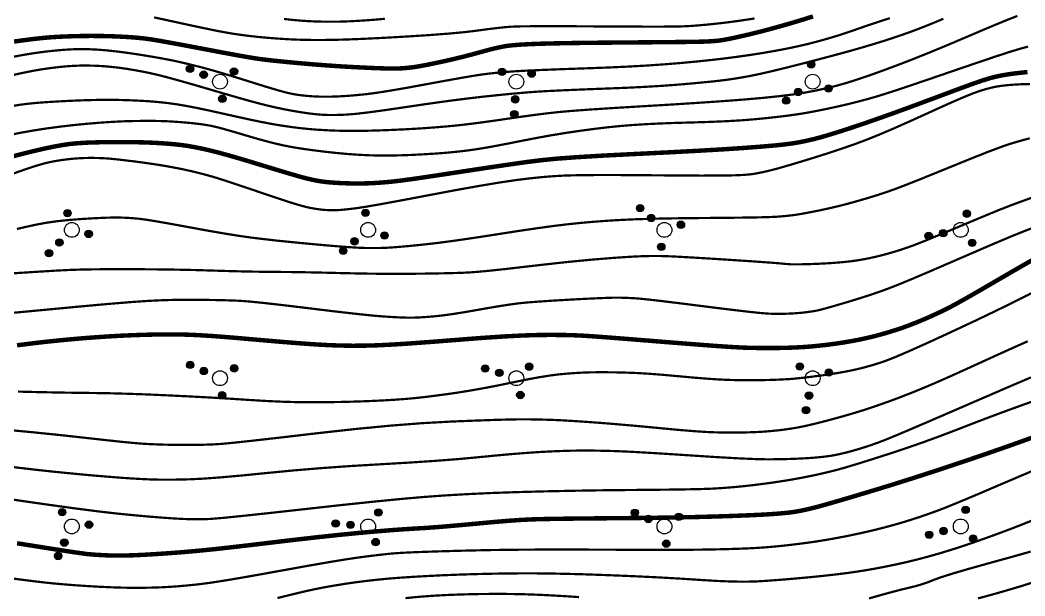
# Model space of a CAD drawing. Extents: x 396500 to 398250, y 1005980 to 1008200.
# Drawn here: x 398171.29 to 398205.2, y 1007921.7 to 1007941.11 of the extents above; entities that cross this region are included whole.
import ezdxf

# ---------------------------------------------------------------- set-up
doc = ezdxf.new("R2010")
doc.units = 0
doc.header["$LTSCALE"] = 0.5
doc.layers.get('0').update_dxf_attribs({"linetype": 'CONTINUOUS'})
doc.layers.add('DGX', color=2, linetype='CONTINUOUS')
doc.layers.add('ZBTZ', color=3, linetype='CONTINUOUS')

# ---------------------------------------------------------------- blocks, each defined once
blk = doc.blocks.new('*U110')
at = {"linetype": 'Continuous'}
for points in [[(-0.25, 2.2), (-0.238, 2.123), (-0.238, 2.277)], [(-0.238, 2.277), (-0.202, 2.053), (-0.202, 2.347)], [(-0.202, 2.053), (-0.238, 2.277), (-0.238, 2.123)], [(-0.202, 2.347), (-0.147, 1.998), (-0.147, 2.402)], [(-0.147, 1.998), (-0.202, 2.347), (-0.202, 2.053)], [(-0.147, 2.402), (-0.077, 1.962), (-0.077, 2.438)], [(-0.077, 1.962), (-0.147, 2.402), (-0.147, 1.998)], [(-0.077, 2.438), (0, 1.95), (0, 2.45)], [(0, 1.95), (-0.077, 2.438), (-0.077, 1.962)], [(0, 2.45), (0.077, 1.962), (0.077, 2.438)], [(0.077, 1.962), (0, 2.45), (0, 1.95)], [(0.077, 2.438), (0.147, 1.998), (0.147, 2.402)], [(0.147, 1.998), (0.077, 2.438), (0.077, 1.962)], [(0.147, 2.402), (0.202, 2.053), (0.202, 2.347)], [(0.202, 2.053), (0.147, 2.402), (0.147, 1.998)], [(0.202, 2.347), (0.238, 2.123), (0.238, 2.277)], [(0.238, 2.123), (0.202, 2.347), (0.202, 2.053)], [(0.25, 2.2), (0.238, 2.277), (0.238, 2.123)]]:
    blk.add_solid(points, dxfattribs=at)
blk = doc.blocks.new('*U109')
at = {"linetype": 'Continuous'}
for points in [[(-0.202, 1.347), (-0.147, 0.998), (-0.147, 1.402)], [(-0.147, 1.402), (-0.077, 0.962), (-0.077, 1.438)], [(-0.077, 0.962), (-0.147, 1.402), (-0.147, 0.998)], [(-0.077, 1.438), (0, 0.95), (0, 1.45)], [(0, 0.95), (-0.077, 1.438), (-0.077, 0.962)], [(0, 1.45), (0.077, 0.962), (0.077, 1.438)], [(0.077, 0.962), (0, 1.45), (0, 0.95)], [(0.077, 1.438), (0.147, 0.998), (0.147, 1.402)], [(0.147, 0.998), (0.077, 1.438), (0.077, 0.962)], [(0.147, 1.402), (0.202, 1.053), (0.202, 1.347)], [(0.202, 1.053), (0.147, 1.402), (0.147, 0.998)], [(-0.25, 1.2), (-0.238, 1.123), (-0.238, 1.277)], [(-0.238, 1.277), (-0.202, 1.053), (-0.202, 1.347)], [(-0.202, 1.053), (-0.238, 1.277), (-0.238, 1.123)], [(-0.147, 0.998), (-0.202, 1.347), (-0.202, 1.053)], [(0.202, 1.347), (0.238, 1.123), (0.238, 1.277)], [(0.238, 1.123), (0.202, 1.347), (0.202, 1.053)], [(0.25, 1.2), (0.238, 1.277), (0.238, 1.123)]]:
    blk.add_solid(points, dxfattribs=at)
blk = doc.blocks.new('*U108')
at = {"linetype": 'Continuous'}
for points in [[(-1.25, -0.6), (-1.238, -0.677), (-1.238, -0.523)], [(-1.238, -0.523), (-1.202, -0.747), (-1.202, -0.453)], [(-1.202, -0.747), (-1.238, -0.523), (-1.238, -0.677)], [(-1.202, -0.453), (-1.147, -0.802), (-1.147, -0.398)], [(-1.147, -0.802), (-1.202, -0.453), (-1.202, -0.747)], [(-1.147, -0.398), (-1.077, -0.838), (-1.077, -0.362)], [(-1.077, -0.838), (-1.147, -0.398), (-1.147, -0.802)], [(-1.077, -0.362), (-1, -0.85), (-1, -0.35)], [(-1, -0.85), (-1.077, -0.362), (-1.077, -0.838)], [(-1, -0.35), (-0.923, -0.838), (-0.923, -0.362)], [(-0.923, -0.838), (-1, -0.35), (-1, -0.85)], [(-0.923, -0.362), (-0.853, -0.802), (-0.853, -0.398)], [(-0.853, -0.802), (-0.923, -0.362), (-0.923, -0.838)], [(-0.853, -0.398), (-0.798, -0.747), (-0.798, -0.453)], [(-0.798, -0.747), (-0.853, -0.398), (-0.853, -0.802)], [(-0.798, -0.453), (-0.762, -0.677), (-0.762, -0.523)], [(-0.762, -0.677), (-0.798, -0.453), (-0.798, -0.747)], [(-0.75, -0.6), (-0.762, -0.523), (-0.762, -0.677)]]:
    blk.add_solid(points, dxfattribs=at)
blk = doc.blocks.new('*U107')
at = {"linetype": 'Continuous'}
for points in [[(0.75, -0.6), (0.762, -0.677), (0.762, -0.523)], [(0.762, -0.523), (0.798, -0.747), (0.798, -0.453)], [(0.798, -0.747), (0.762, -0.523), (0.762, -0.677)], [(0.798, -0.453), (0.853, -0.802), (0.853, -0.398)], [(0.853, -0.802), (0.798, -0.453), (0.798, -0.747)], [(0.853, -0.398), (0.923, -0.838), (0.923, -0.362)], [(0.923, -0.838), (0.853, -0.398), (0.853, -0.802)], [(0.923, -0.362), (1, -0.85), (1, -0.35)], [(1, -0.85), (0.923, -0.362), (0.923, -0.838)], [(1, -0.35), (1.077, -0.838), (1.077, -0.362)], [(1.077, -0.838), (1, -0.35), (1, -0.85)], [(1.077, -0.362), (1.147, -0.802), (1.147, -0.398)], [(1.147, -0.802), (1.077, -0.362), (1.077, -0.838)], [(1.147, -0.398), (1.202, -0.747), (1.202, -0.453)], [(1.202, -0.747), (1.147, -0.398), (1.147, -0.802)], [(1.202, -0.453), (1.238, -0.677), (1.238, -0.523)], [(1.238, -0.677), (1.202, -0.453), (1.202, -0.747)], [(1.25, -0.6), (1.238, -0.523), (1.238, -0.677)]]:
    blk.add_solid(points, dxfattribs=at)
blk = doc.blocks.new('gc160')
for centre, radius in [((0, 2.2), 0.25), ((0, 1.2), 0.25), ((0, 0), 0.5), ((-1, -0.6), 0.25), ((1, -0.6), 0.25)]:
    blk.add_circle(centre, radius)
at = {"linetype": 'Continuous'}
for name in ['*U110', '*U109', '*U108', '*U107']:
    blk.add_blockref(name, (0, 0), dxfattribs=at)

msp = doc.modelspace()

# ---------------------------------------------------------------- linework, layer by layer
at = {"layer": 'DGX', "linetype": 'Continuous', "const_width": 0.075, "flags": 128}
for points in [[(398171.009, 1007938.212), (398171.279, 1007938.257), (398171.529, 1007938.29), (398171.825, 1007938.319), (398172.166, 1007938.345), (398172.551, 1007938.369), (398172.946, 1007938.389), (398173.315, 1007938.405), (398173.657, 1007938.416), (398173.973, 1007938.423), (398174.282, 1007938.424), (398174.603, 1007938.421), (398174.937, 1007938.412), (398175.282, 1007938.397), (398175.626, 1007938.377), (398175.953, 1007938.35), (398176.265, 1007938.316), (398176.561, 1007938.276), (398176.876, 1007938.223), (398177.248, 1007938.152), (398177.677, 1007938.062), (398178.161, 1007937.954), (398178.643, 1007937.846), (398179.061, 1007937.755), (398179.415, 1007937.682), (398179.707, 1007937.625), (398179.966, 1007937.58), (398180.224, 1007937.539), (398180.481, 1007937.503), (398180.737, 1007937.471), (398181, 1007937.443), (398181.28, 1007937.42), (398181.576, 1007937.402), (398181.889, 1007937.387), (398182.222, 1007937.379), (398182.582, 1007937.377), (398182.968, 1007937.381), (398183.379, 1007937.392), (398183.797, 1007937.408), (398184.201, 1007937.426), (398184.59, 1007937.447), (398184.966, 1007937.471), (398185.325, 1007937.498), (398185.663, 1007937.526), (398185.981, 1007937.556), (398186.279, 1007937.588), (398186.59, 1007937.626), (398186.948, 1007937.674), (398187.353, 1007937.73), (398187.806, 1007937.797), (398188.265, 1007937.863), (398188.692, 1007937.921), (398189.086, 1007937.97), (398189.448, 1007938.01), (398189.883, 1007938.049), (398190.498, 1007938.095), (398191.294, 1007938.147), (398192.27, 1007938.206), (398193.285, 1007938.266), (398194.198, 1007938.325), (398195.009, 1007938.38), (398195.718, 1007938.434), (398196.34, 1007938.488), (398196.891, 1007938.545), (398197.372, 1007938.605), (398197.781, 1007938.669), (398198.147, 1007938.738), (398198.499, 1007938.814), (398198.835, 1007938.897), (398199.157, 1007938.988), (398199.496, 1007939.094), (398199.886, 1007939.225), (398200.327, 1007939.382), (398200.818, 1007939.563), (398201.36, 1007939.771), (398201.951, 1007940.007), (398202.592, 1007940.272), (398203.282, 1007940.565), (398203.944, 1007940.847), (398204.498, 1007941.076), (398204.946, 1007941.254)], [(398170.925, 1007937.239), (398171.346, 1007937.321), (398171.762, 1007937.394), (398172.182, 1007937.459), (398172.614, 1007937.517), (398173.057, 1007937.569), (398173.513, 1007937.614), (398173.96, 1007937.652), (398174.379, 1007937.68), (398174.771, 1007937.7), (398175.135, 1007937.71), (398175.467, 1007937.714), (398175.762, 1007937.714), (398176.02, 1007937.71), (398176.242, 1007937.702), (398176.446, 1007937.691), (398176.655, 1007937.676), (398176.866, 1007937.659), (398177.081, 1007937.639), (398177.289, 1007937.616), (398177.477, 1007937.591), (398177.646, 1007937.564), (398177.797, 1007937.534), (398177.972, 1007937.493), (398178.215, 1007937.427), (398178.525, 1007937.338), (398178.904, 1007937.226), (398179.297, 1007937.111), (398179.649, 1007937.015), (398179.961, 1007936.936), (398180.233, 1007936.876), (398180.504, 1007936.825), (398180.816, 1007936.775), (398181.167, 1007936.726), (398181.558, 1007936.677), (398181.961, 1007936.633), (398182.345, 1007936.598), (398182.712, 1007936.572), (398183.062, 1007936.555), (398183.411, 1007936.546), (398183.776, 1007936.546), (398184.159, 1007936.554), (398184.558, 1007936.569), (398184.945, 1007936.59), (398185.293, 1007936.611), (398185.601, 1007936.634), (398185.869, 1007936.658), (398186.115, 1007936.684), (398186.355, 1007936.712), (398186.589, 1007936.744), (398186.818, 1007936.779), (398187.079, 1007936.823), (398187.406, 1007936.883), (398187.802, 1007936.959), (398188.266, 1007937.051), (398188.76, 1007937.146), (398189.249, 1007937.234), (398189.732, 1007937.313), (398190.209, 1007937.383), (398190.673, 1007937.445), (398191.117, 1007937.498), (398191.541, 1007937.541), (398191.945, 1007937.574), (398192.369, 1007937.601), (398192.852, 1007937.625), (398193.393, 1007937.646), (398193.993, 1007937.662), (398194.596, 1007937.681), (398195.146, 1007937.705), (398195.643, 1007937.734), (398196.086, 1007937.77), (398196.487, 1007937.809), (398196.856, 1007937.849), (398197.193, 1007937.89), (398197.498, 1007937.933), (398197.799, 1007937.981), (398198.123, 1007938.04), (398198.471, 1007938.11), (398198.842, 1007938.19), (398199.216, 1007938.276), (398199.571, 1007938.365), (398199.908, 1007938.454), (398200.226, 1007938.546), (398200.612, 1007938.667), (398201.154, 1007938.845), (398201.851, 1007939.081), (398202.704, 1007939.373), (398203.549, 1007939.662), (398204.223, 1007939.889), (398204.726, 1007940.052), (398205.059, 1007940.152), (398205.306, 1007940.219)], [(398170.719, 1007926.084), (398171.294, 1007926.013), (398171.85, 1007925.948), (398172.389, 1007925.89), (398172.905, 1007925.839), (398173.389, 1007925.792), (398173.843, 1007925.751), (398174.267, 1007925.716), (398174.659, 1007925.685), (398175.02, 1007925.66), (398175.349, 1007925.641), (398175.647, 1007925.627), (398175.943, 1007925.619), (398176.267, 1007925.616), (398176.62, 1007925.62), (398177.002, 1007925.629), (398177.462, 1007925.651), (398178.049, 1007925.694), (398178.764, 1007925.757), (398179.607, 1007925.841), (398180.527, 1007925.93), (398181.473, 1007926.008), (398182.445, 1007926.077), (398183.442, 1007926.136), (398184.407, 1007926.192), (398185.281, 1007926.25), (398186.063, 1007926.31), (398186.753, 1007926.374), (398187.366, 1007926.434), (398187.914, 1007926.483), (398188.398, 1007926.521), (398188.817, 1007926.549), (398189.188, 1007926.569), (398189.529, 1007926.583), (398189.839, 1007926.593), (398190.119, 1007926.598), (398190.394, 1007926.599), (398190.69, 1007926.597), (398191.006, 1007926.591), (398191.342, 1007926.582), (398191.765, 1007926.565), (398192.339, 1007926.534), (398193.065, 1007926.49), (398193.942, 1007926.433), (398194.814, 1007926.377), (398195.524, 1007926.337), (398196.072, 1007926.313), (398196.457, 1007926.304), (398196.756, 1007926.305), (398197.044, 1007926.309), (398197.321, 1007926.317), (398197.587, 1007926.328), (398197.84, 1007926.341), (398198.077, 1007926.358), (398198.298, 1007926.378), (398198.504, 1007926.401), (398198.711, 1007926.432), (398198.937, 1007926.477), (398199.182, 1007926.535), (398199.446, 1007926.607), (398199.716, 1007926.688), (398199.98, 1007926.774), (398200.237, 1007926.864), (398200.489, 1007926.96), (398200.86, 1007927.112), (398201.478, 1007927.374), (398202.342, 1007927.746), (398203.452, 1007928.226), (398204.557, 1007928.704), (398205.405, 1007929.066)], [(398170.811, 1007924.979), (398172.069, 1007924.797), (398173.119, 1007924.652), (398173.962, 1007924.543), (398174.597, 1007924.471), (398175.109, 1007924.421), (398175.583, 1007924.378), (398176.02, 1007924.342), (398176.42, 1007924.314), (398176.785, 1007924.293), (398177.118, 1007924.283), (398177.421, 1007924.283), (398177.692, 1007924.292), (398178.083, 1007924.324), (398178.748, 1007924.39), (398179.685, 1007924.49), (398180.895, 1007924.624), (398182.157, 1007924.764), (398183.252, 1007924.879), (398184.18, 1007924.97), (398184.94, 1007925.036), (398185.645, 1007925.087), (398186.407, 1007925.131), (398187.227, 1007925.169), (398188.104, 1007925.199), (398189.028, 1007925.224), (398189.986, 1007925.244), (398190.978, 1007925.26), (398192.006, 1007925.27), (398192.954, 1007925.279), (398193.709, 1007925.289), (398194.27, 1007925.301), (398194.638, 1007925.314), (398194.909, 1007925.33), (398195.181, 1007925.35), (398195.455, 1007925.373), (398195.729, 1007925.4), (398196.005, 1007925.431), (398196.284, 1007925.465), (398196.564, 1007925.502), (398196.846, 1007925.543), (398197.125, 1007925.586), (398197.396, 1007925.632), (398197.659, 1007925.68), (398197.914, 1007925.73), (398198.163, 1007925.782), (398198.406, 1007925.837), (398198.644, 1007925.894), (398198.878, 1007925.954), (398199.157, 1007926.032), (398199.532, 1007926.145), (398200.003, 1007926.292), (398200.57, 1007926.473), (398201.181, 1007926.675), (398201.782, 1007926.884), (398202.373, 1007927.1), (398202.955, 1007927.322), (398203.521, 1007927.542), (398204.068, 1007927.75), (398204.594, 1007927.945), (398205.1, 1007928.128), (398205.562, 1007928.292)], [(398170.954, 1007922.297), (398171.407, 1007922.237), (398171.799, 1007922.187), (398172.132, 1007922.149), (398172.447, 1007922.116), (398172.788, 1007922.086), (398173.157, 1007922.057), (398173.551, 1007922.031), (398173.944, 1007922.008), (398174.307, 1007921.991), (398174.64, 1007921.979), (398174.943, 1007921.973), (398175.229, 1007921.971), (398175.51, 1007921.973), (398175.786, 1007921.979), (398176.057, 1007921.988), (398176.336, 1007922.003), (398176.634, 1007922.024), (398176.951, 1007922.052), (398177.289, 1007922.086), (398177.718, 1007922.142), (398178.312, 1007922.235), (398179.071, 1007922.365), (398179.995, 1007922.531), (398180.919, 1007922.698), (398181.682, 1007922.831), (398182.282, 1007922.93), (398182.72, 1007922.995), (398183.06, 1007923.039), (398183.367, 1007923.076), (398183.641, 1007923.107), (398183.882, 1007923.131), (398184.196, 1007923.152), (398184.69, 1007923.175), (398185.364, 1007923.198), (398186.219, 1007923.223), (398187.216, 1007923.245), (398188.321, 1007923.258), (398189.532, 1007923.262), (398190.85, 1007923.258), (398192.113, 1007923.252), (398193.16, 1007923.251), (398193.992, 1007923.255), (398194.608, 1007923.263), (398195.086, 1007923.274), (398195.506, 1007923.287), (398195.866, 1007923.301), (398196.167, 1007923.317), (398196.444, 1007923.336), (398196.73, 1007923.36), (398197.027, 1007923.389), (398197.333, 1007923.424), (398197.634, 1007923.461), (398197.916, 1007923.498), (398198.18, 1007923.537), (398198.425, 1007923.576), (398198.663, 1007923.616), (398198.905, 1007923.661), (398199.152, 1007923.708), (398199.404, 1007923.76), (398199.657, 1007923.814), (398199.911, 1007923.871), (398200.166, 1007923.932), (398200.421, 1007923.996), (398200.675, 1007924.064), (398200.926, 1007924.134), (398201.174, 1007924.208), (398201.42, 1007924.285), (398201.664, 1007924.365), (398201.907, 1007924.449), (398202.15, 1007924.535), (398202.391, 1007924.625), (398202.696, 1007924.746), (398203.128, 1007924.924), (398203.687, 1007925.159), (398204.374, 1007925.453), (398205.06, 1007925.745), (398205.616, 1007925.98)], [(398179.978, 1007921.627), (398180.41, 1007921.733), (398180.772, 1007921.821), (398181.065, 1007921.888), (398181.335, 1007921.945), (398181.63, 1007922.001), (398181.949, 1007922.056), (398182.292, 1007922.111), (398182.649, 1007922.162), (398183.008, 1007922.207), (398183.368, 1007922.247), (398183.731, 1007922.282), (398184.117, 1007922.312), (398184.549, 1007922.341), (398185.027, 1007922.368), (398185.55, 1007922.394), (398186.108, 1007922.416), (398186.69, 1007922.434), (398187.297, 1007922.448), (398187.928, 1007922.457), (398188.608, 1007922.459), (398189.358, 1007922.45), (398190.181, 1007922.431), (398191.074, 1007922.4), (398191.967, 1007922.364), (398192.786, 1007922.325), (398193.531, 1007922.283), (398194.202, 1007922.24), (398194.799, 1007922.203), (398195.324, 1007922.182), (398195.777, 1007922.177), (398196.157, 1007922.187), (398196.523, 1007922.21), (398196.931, 1007922.24), (398197.383, 1007922.278), (398197.878, 1007922.323), (398198.369, 1007922.372), (398198.81, 1007922.421), (398199.199, 1007922.469), (398199.537, 1007922.517), (398199.854, 1007922.568), (398200.18, 1007922.625), (398200.515, 1007922.69), (398200.858, 1007922.761), (398201.21, 1007922.839), (398201.567, 1007922.926), (398201.93, 1007923.022), (398202.299, 1007923.126), (398202.682, 1007923.242), (398203.087, 1007923.372), (398203.514, 1007923.517), (398203.963, 1007923.676), (398204.4, 1007923.836), (398204.79, 1007923.983), (398205.133, 1007924.116), (398205.43, 1007924.236)], [(398199.94, 1007921.613), (398200.359, 1007921.732), (398200.724, 1007921.832), (398201.036, 1007921.913), (398201.293, 1007921.974), (398201.517, 1007922.029), (398201.726, 1007922.09), (398201.92, 1007922.156), (398202.1, 1007922.228), (398202.35, 1007922.321), (398202.754, 1007922.449), (398203.312, 1007922.612), (398204.023, 1007922.811), (398204.762, 1007923.014), (398205.399, 1007923.194)], [(398184.296, 1007921.623), (398184.724, 1007921.665), (398185.158, 1007921.699), (398185.63, 1007921.726), (398186.143, 1007921.746), (398186.694, 1007921.76), (398187.258, 1007921.766), (398187.805, 1007921.764), (398188.336, 1007921.753), (398188.851, 1007921.734), (398189.334, 1007921.709), (398189.769, 1007921.684), (398190.156, 1007921.657)]]:
    msp.add_lwpolyline(points, dxfattribs=at)
at = {"layer": 'DGX', "color": 3, "linetype": 'Continuous', "lineweight": -2, "const_width": 0.15, "flags": 128}
for points in [[(398171.086, 1007940.389), (398171.437, 1007940.437), (398171.751, 1007940.477), (398172.027, 1007940.507), (398172.265, 1007940.529), (398172.498, 1007940.545), (398172.757, 1007940.558), (398173.042, 1007940.568), (398173.354, 1007940.576), (398173.678, 1007940.579), (398174.002, 1007940.577), (398174.325, 1007940.57), (398174.648, 1007940.557), (398174.957, 1007940.54), (398175.241, 1007940.518), (398175.498, 1007940.491), (398175.731, 1007940.459), (398176.007, 1007940.413), (398176.397, 1007940.343), (398176.901, 1007940.25), (398177.518, 1007940.133), (398178.133, 1007940.017), (398178.628, 1007939.926), (398179.003, 1007939.859), (398179.258, 1007939.818), (398179.491, 1007939.786), (398179.802, 1007939.75), (398180.19, 1007939.71), (398180.655, 1007939.666), (398181.16, 1007939.622), (398181.666, 1007939.583), (398182.175, 1007939.549), (398182.686, 1007939.521), (398183.153, 1007939.499), (398183.531, 1007939.485), (398183.819, 1007939.479), (398184.017, 1007939.48), (398184.169, 1007939.487), (398184.317, 1007939.498), (398184.461, 1007939.513), (398184.602, 1007939.53), (398184.765, 1007939.557), (398184.977, 1007939.596), (398185.238, 1007939.649), (398185.548, 1007939.715), (398185.879, 1007939.79), (398186.201, 1007939.867), (398186.516, 1007939.948), (398186.824, 1007940.032), (398187.109, 1007940.11), (398187.359, 1007940.171), (398187.574, 1007940.217), (398187.754, 1007940.247), (398187.945, 1007940.267), (398188.193, 1007940.286), (398188.498, 1007940.302), (398188.86, 1007940.316), (398189.337, 1007940.328), (398189.983, 1007940.34), (398190.801, 1007940.35), (398191.789, 1007940.358), (398192.749, 1007940.366), (398193.484, 1007940.373), (398193.993, 1007940.379), (398194.277, 1007940.385), (398194.442, 1007940.39), (398194.594, 1007940.398), (398194.732, 1007940.408), (398194.857, 1007940.419), (398195.004, 1007940.44), (398195.209, 1007940.478), (398195.472, 1007940.534), (398195.792, 1007940.606), (398196.148, 1007940.692), (398196.519, 1007940.788), (398196.903, 1007940.893), (398197.302, 1007941.007), (398197.692, 1007941.124), (398198.048, 1007941.237)], [(398171.187, 1007923.473), (398172.109, 1007923.326), (398172.811, 1007923.216), (398173.292, 1007923.145), (398173.552, 1007923.11), (398173.708, 1007923.096), (398173.878, 1007923.083), (398174.061, 1007923.073), (398174.259, 1007923.064), (398174.47, 1007923.059), (398174.697, 1007923.059), (398174.939, 1007923.063), (398175.197, 1007923.071), (398175.489, 1007923.086), (398175.837, 1007923.106), (398176.239, 1007923.133), (398176.697, 1007923.167), (398177.241, 1007923.214), (398177.901, 1007923.28), (398178.679, 1007923.367), (398179.573, 1007923.473), (398180.485, 1007923.582), (398181.315, 1007923.676), (398182.062, 1007923.756), (398182.727, 1007923.821), (398183.316, 1007923.874), (398183.833, 1007923.916), (398184.279, 1007923.948), (398184.654, 1007923.971), (398185.032, 1007923.993), (398185.491, 1007924.028), (398186.03, 1007924.074), (398186.649, 1007924.131), (398187.263, 1007924.188), (398187.79, 1007924.232), (398188.229, 1007924.262), (398188.58, 1007924.279), (398188.983, 1007924.29), (398189.578, 1007924.3), (398190.364, 1007924.309), (398191.342, 1007924.318), (398192.363, 1007924.328), (398193.276, 1007924.341), (398194.081, 1007924.357), (398194.78, 1007924.376), (398195.378, 1007924.396), (398195.882, 1007924.416), (398196.292, 1007924.435), (398196.608, 1007924.453), (398196.858, 1007924.471), (398197.07, 1007924.49), (398197.243, 1007924.507), (398197.378, 1007924.525), (398197.501, 1007924.545), (398197.64, 1007924.571), (398197.795, 1007924.604), (398197.965, 1007924.642), (398198.217, 1007924.706), (398198.616, 1007924.818), (398199.162, 1007924.977), (398199.855, 1007925.183), (398200.634, 1007925.42), (398201.435, 1007925.672), (398202.259, 1007925.938), (398203.106, 1007926.22), (398203.941, 1007926.504), (398204.732, 1007926.78), (398205.478, 1007927.046)]]:
    msp.add_lwpolyline(points, dxfattribs=at)
at = {"layer": 'DGX', "linetype": 'Continuous', "const_width": 0.075}
for points in [[(398196.076, 1007941.168), (398195.637, 1007941.101), (398195.23, 1007941.044), (398194.854, 1007941), (398194.511, 1007940.964), (398194.201, 1007940.936), (398193.924, 1007940.915), (398193.68, 1007940.902), (398193.326, 1007940.894), (398192.719, 1007940.892), (398191.857, 1007940.894), (398190.741, 1007940.9), (398189.628, 1007940.907), (398188.776, 1007940.907), (398188.185, 1007940.901), (398187.853, 1007940.89), (398187.632, 1007940.871), (398187.369, 1007940.843), (398187.066, 1007940.806), (398186.722, 1007940.759), (398186.3, 1007940.708), (398185.763, 1007940.658), (398185.109, 1007940.608), (398184.34, 1007940.559), (398183.567, 1007940.515), (398182.899, 1007940.482), (398182.338, 1007940.459), (398181.883, 1007940.447), (398181.494, 1007940.442), (398181.133, 1007940.443), (398180.8, 1007940.449), (398180.494, 1007940.459), (398180.202, 1007940.475), (398179.906, 1007940.495), (398179.608, 1007940.519), (398179.307, 1007940.547), (398179.011, 1007940.58), (398178.724, 1007940.617), (398178.448, 1007940.658), (398178.182, 1007940.703), (398177.875, 1007940.763), (398177.475, 1007940.845), (398176.982, 1007940.95), (398176.396, 1007941.078), (398175.813, 1007941.204)], [(398170.856, 1007939.216), (398171.365, 1007939.331), (398171.736, 1007939.405), (398172.031, 1007939.454), (398172.311, 1007939.495), (398172.575, 1007939.527), (398172.825, 1007939.552), (398173.069, 1007939.569), (398173.317, 1007939.579), (398173.57, 1007939.58), (398173.827, 1007939.574), (398174.09, 1007939.56), (398174.357, 1007939.537), (398174.631, 1007939.506), (398174.911, 1007939.466), (398175.189, 1007939.419), (398175.461, 1007939.369), (398175.725, 1007939.314), (398175.981, 1007939.254), (398176.276, 1007939.178), (398176.656, 1007939.074), (398177.121, 1007938.942), (398177.671, 1007938.782), (398178.222, 1007938.62), (398178.693, 1007938.484), (398179.083, 1007938.375), (398179.392, 1007938.292), (398179.662, 1007938.225), (398179.937, 1007938.162), (398180.215, 1007938.104), (398180.497, 1007938.051), (398180.77, 1007938.005), (398181.018, 1007937.969), (398181.241, 1007937.942), (398181.439, 1007937.924), (398181.634, 1007937.915), (398181.846, 1007937.912), (398182.074, 1007937.916), (398182.319, 1007937.927), (398182.636, 1007937.953), (398183.078, 1007938.005), (398183.647, 1007938.083), (398184.341, 1007938.185), (398185.071, 1007938.293), (398185.745, 1007938.387), (398186.364, 1007938.466), (398186.928, 1007938.532), (398187.439, 1007938.585), (398187.901, 1007938.631), (398188.312, 1007938.667), (398188.673, 1007938.695), (398189.069, 1007938.719), (398189.583, 1007938.744), (398190.215, 1007938.771), (398190.965, 1007938.8), (398191.734, 1007938.83), (398192.421, 1007938.864), (398193.025, 1007938.901), (398193.548, 1007938.941), (398193.999, 1007938.98), (398194.386, 1007939.017), (398194.71, 1007939.049), (398194.971, 1007939.079), (398195.206, 1007939.109), (398195.451, 1007939.146), (398195.706, 1007939.189), (398195.971, 1007939.238), (398196.285, 1007939.304), (398196.686, 1007939.396), (398197.173, 1007939.515), (398197.746, 1007939.66), (398198.332, 1007939.813), (398198.855, 1007939.952), (398199.317, 1007940.078), (398199.716, 1007940.192), (398200.074, 1007940.298), (398200.412, 1007940.402), (398200.729, 1007940.504), (398201.026, 1007940.605), (398201.312, 1007940.706), (398201.597, 1007940.812), (398201.88, 1007940.922), (398202.162, 1007941.037), (398202.45, 1007941.158)], [(398200.643, 1007941.177), (398200.399, 1007941.101), (398200.132, 1007941.013), (398199.842, 1007940.915), (398199.53, 1007940.806), (398199.205, 1007940.694), (398198.878, 1007940.588), (398198.549, 1007940.489), (398198.217, 1007940.396), (398197.877, 1007940.308), (398197.52, 1007940.225), (398197.148, 1007940.147), (398196.76, 1007940.074), (398196.357, 1007940.004), (398195.939, 1007939.939), (398195.506, 1007939.877), (398195.059, 1007939.819), (398194.592, 1007939.765), (398194.102, 1007939.714), (398193.589, 1007939.666), (398193.053, 1007939.623), (398192.47, 1007939.582), (398191.815, 1007939.545), (398191.09, 1007939.512), (398190.294, 1007939.483), (398189.525, 1007939.456), (398188.885, 1007939.431), (398188.372, 1007939.408), (398187.987, 1007939.386), (398187.676, 1007939.363), (398187.385, 1007939.338), (398187.116, 1007939.309), (398186.867, 1007939.277), (398186.569, 1007939.231), (398186.154, 1007939.16), (398185.621, 1007939.065), (398184.97, 1007938.945), (398184.314, 1007938.825), (398183.764, 1007938.731), (398183.321, 1007938.661), (398182.985, 1007938.617), (398182.71, 1007938.589), (398182.451, 1007938.566), (398182.207, 1007938.549), (398181.979, 1007938.537), (398181.764, 1007938.531), (398181.56, 1007938.53), (398181.366, 1007938.533), (398181.182, 1007938.541), (398181.005, 1007938.554), (398180.832, 1007938.571), (398180.662, 1007938.593), (398180.496, 1007938.62), (398180.285, 1007938.667), (398179.979, 1007938.75), (398179.579, 1007938.869), (398179.085, 1007939.023), (398178.576, 1007939.183), (398178.134, 1007939.317), (398177.758, 1007939.426), (398177.449, 1007939.51), (398177.182, 1007939.578), (398176.933, 1007939.639), (398176.703, 1007939.693), (398176.491, 1007939.74), (398176.264, 1007939.785), (398175.99, 1007939.836), (398175.668, 1007939.891), (398175.3, 1007939.951), (398174.919, 1007940.008), (398174.561, 1007940.054), (398174.226, 1007940.09), (398173.913, 1007940.116), (398173.613, 1007940.131), (398173.316, 1007940.135), (398173.02, 1007940.127), (398172.726, 1007940.108), (398172.437, 1007940.081), (398172.156, 1007940.051), (398171.884, 1007940.015), (398171.619, 1007939.976), (398171.339, 1007939.928), (398171.02, 1007939.869)], [(398183.599, 1007941.157), (398183.304, 1007941.13), (398183.006, 1007941.107), (398182.704, 1007941.088), (398182.404, 1007941.072), (398182.113, 1007941.062), (398181.831, 1007941.058), (398181.557, 1007941.059), (398181.286, 1007941.065), (398181.015, 1007941.078), (398180.742, 1007941.096), (398180.469, 1007941.121), (398180.195, 1007941.152)], [(398205.375, 1007938.957), (398205.088, 1007938.95), (398204.91, 1007938.941), (398204.741, 1007938.93), (398204.58, 1007938.916), (398204.428, 1007938.899), (398204.274, 1007938.876), (398204.106, 1007938.842), (398203.924, 1007938.797), (398203.729, 1007938.741), (398203.468, 1007938.65), (398203.092, 1007938.497), (398202.6, 1007938.282), (398201.992, 1007938.006), (398201.362, 1007937.72), (398200.805, 1007937.473), (398200.32, 1007937.266), (398199.908, 1007937.099), (398199.513, 1007936.95), (398199.08, 1007936.798), (398198.61, 1007936.641), (398198.101, 1007936.48), (398197.617, 1007936.332), (398197.217, 1007936.213), (398196.903, 1007936.123), (398196.674, 1007936.061), (398196.495, 1007936.018), (398196.331, 1007935.981), (398196.182, 1007935.951), (398196.048, 1007935.927), (398195.902, 1007935.908), (398195.714, 1007935.893), (398195.485, 1007935.882), (398195.215, 1007935.874), (398194.83, 1007935.87), (398194.253, 1007935.869), (398193.486, 1007935.873), (398192.527, 1007935.881), (398191.559, 1007935.888), (398190.764, 1007935.889), (398190.142, 1007935.883), (398189.692, 1007935.872), (398189.316, 1007935.852), (398188.915, 1007935.82), (398188.488, 1007935.776), (398188.037, 1007935.72), (398187.507, 1007935.642), (398186.843, 1007935.532), (398186.045, 1007935.39), (398185.114, 1007935.215), (398184.211, 1007935.044), (398183.5, 1007934.913), (398182.979, 1007934.823), (398182.649, 1007934.772), (398182.43, 1007934.745), (398182.243, 1007934.725), (398182.089, 1007934.711), (398181.967, 1007934.703), (398181.858, 1007934.701), (398181.743, 1007934.703), (398181.623, 1007934.709), (398181.496, 1007934.719), (398181.364, 1007934.735), (398181.227, 1007934.755), (398181.084, 1007934.781), (398180.935, 1007934.813), (398180.724, 1007934.87), (398180.394, 1007934.971), (398179.945, 1007935.118), (398179.376, 1007935.31), (398178.804, 1007935.504), (398178.343, 1007935.657), (398177.994, 1007935.77), (398177.756, 1007935.842), (398177.572, 1007935.893), (398177.384, 1007935.942), (398177.193, 1007935.99), (398176.997, 1007936.035), (398176.798, 1007936.079), (398176.593, 1007936.12), (398176.384, 1007936.16), (398176.171, 1007936.198), (398175.945, 1007936.235), (398175.698, 1007936.272), (398175.43, 1007936.31), (398175.142, 1007936.348), (398174.862, 1007936.382), (398174.621, 1007936.41), (398174.419, 1007936.431), (398174.255, 1007936.446), (398174.107, 1007936.455), (398173.952, 1007936.462), (398173.79, 1007936.465), (398173.621, 1007936.466), (398173.446, 1007936.462), (398173.265, 1007936.453), (398173.079, 1007936.439), (398172.887, 1007936.419), (398172.696, 1007936.395), (398172.514, 1007936.366), (398172.34, 1007936.334), (398172.174, 1007936.297), (398171.998, 1007936.25), (398171.793, 1007936.189), (398171.559, 1007936.113), (398171.296, 1007936.021), (398171.034, 1007935.927)], [(398205.364, 1007937.126), (398205.155, 1007937.071), (398204.939, 1007937.011), (398204.715, 1007936.944), (398204.425, 1007936.846), (398204.006, 1007936.689), (398203.46, 1007936.474), (398202.786, 1007936.201), (398202.109, 1007935.925), (398201.553, 1007935.701), (398201.119, 1007935.53), (398200.807, 1007935.412), (398200.543, 1007935.319), (398200.256, 1007935.224), (398199.945, 1007935.127), (398199.611, 1007935.029), (398199.271, 1007934.934), (398198.939, 1007934.848), (398198.618, 1007934.772), (398198.305, 1007934.704), (398198.02, 1007934.647), (398197.779, 1007934.601), (398197.584, 1007934.566), (398197.433, 1007934.543), (398197.297, 1007934.526), (398197.147, 1007934.51), (398196.983, 1007934.495), (398196.806, 1007934.481), (398196.522, 1007934.469), (398196.04, 1007934.458), (398195.36, 1007934.449), (398194.482, 1007934.441), (398193.567, 1007934.432), (398192.776, 1007934.418), (398192.109, 1007934.399), (398191.565, 1007934.375), (398191.091, 1007934.346), (398190.633, 1007934.312), (398190.191, 1007934.273), (398189.764, 1007934.228), (398189.298, 1007934.172), (398188.737, 1007934.095), (398188.08, 1007933.998), (398187.329, 1007933.881), (398186.574, 1007933.765), (398185.911, 1007933.669), (398185.338, 1007933.594), (398184.856, 1007933.539), (398184.452, 1007933.499), (398184.117, 1007933.469), (398183.849, 1007933.448), (398183.65, 1007933.436), (398183.477, 1007933.43), (398183.289, 1007933.427), (398183.086, 1007933.428), (398182.868, 1007933.431), (398182.588, 1007933.444), (398182.2, 1007933.47), (398181.704, 1007933.511), (398181.1, 1007933.565), (398180.478, 1007933.625), (398179.93, 1007933.681), (398179.455, 1007933.735), (398179.053, 1007933.784), (398178.65, 1007933.842), (398178.173, 1007933.919), (398177.621, 1007934.014), (398176.995, 1007934.129), (398176.393, 1007934.239), (398175.914, 1007934.323), (398175.559, 1007934.381), (398175.327, 1007934.412), (398175.157, 1007934.428), (398174.984, 1007934.441), (398174.81, 1007934.45), (398174.634, 1007934.456), (398174.423, 1007934.456), (398174.143, 1007934.448), (398173.794, 1007934.432), (398173.376, 1007934.407), (398172.941, 1007934.374), (398172.543, 1007934.332), (398172.181, 1007934.281), (398171.856, 1007934.221), (398171.534, 1007934.151), (398171.181, 1007934.07)], [(398205.572, 1007935.173), (398205.217, 1007935.047), (398204.899, 1007934.931), (398204.619, 1007934.825), (398204.318, 1007934.706), (398203.937, 1007934.55), (398203.476, 1007934.358), (398202.934, 1007934.13), (398202.401, 1007933.906), (398201.965, 1007933.726), (398201.627, 1007933.59), (398201.387, 1007933.498), (398201.19, 1007933.429), (398200.985, 1007933.361), (398200.771, 1007933.295), (398200.547, 1007933.23), (398200.316, 1007933.169), (398200.079, 1007933.113), (398199.836, 1007933.063), (398199.588, 1007933.018), (398199.314, 1007932.979), (398198.996, 1007932.946), (398198.634, 1007932.918), (398198.229, 1007932.897), (398197.841, 1007932.882), (398197.529, 1007932.877), (398197.295, 1007932.879), (398197.139, 1007932.89), (398196.929, 1007932.911), (398196.535, 1007932.941), (398195.958, 1007932.982), (398195.198, 1007933.032), (398194.422, 1007933.081), (398193.8, 1007933.118), (398193.331, 1007933.143), (398193.015, 1007933.156), (398192.77, 1007933.159), (398192.513, 1007933.157), (398192.246, 1007933.15), (398191.967, 1007933.137), (398191.665, 1007933.119), (398191.33, 1007933.096), (398190.96, 1007933.067), (398190.556, 1007933.033), (398190.1, 1007932.99), (398189.576, 1007932.937), (398188.982, 1007932.871), (398188.32, 1007932.795), (398187.681, 1007932.721), (398187.156, 1007932.665), (398186.746, 1007932.626), (398186.451, 1007932.604), (398186.165, 1007932.591), (398185.785, 1007932.58), (398185.31, 1007932.57), (398184.741, 1007932.562), (398184.119, 1007932.557), (398183.487, 1007932.559), (398182.846, 1007932.567), (398182.196, 1007932.581), (398181.561, 1007932.597), (398180.966, 1007932.609), (398180.412, 1007932.618), (398179.899, 1007932.623), (398179.396, 1007932.628), (398178.875, 1007932.637), (398178.335, 1007932.651), (398177.776, 1007932.668), (398177.185, 1007932.686), (398176.55, 1007932.699), (398175.87, 1007932.708), (398175.146, 1007932.714), (398174.447, 1007932.715), (398173.843, 1007932.71), (398173.334, 1007932.701), (398172.92, 1007932.687), (398172.457, 1007932.663), (398171.802, 1007932.623), (398170.954, 1007932.569)], [(398205.478, 1007934.113), (398205.142, 1007933.982), (398204.824, 1007933.854), (398204.461, 1007933.703), (398203.985, 1007933.501), (398203.399, 1007933.248), (398202.7, 1007932.946), (398202.005, 1007932.645), (398201.427, 1007932.399), (398200.967, 1007932.209), (398200.623, 1007932.074), (398200.323, 1007931.964), (398199.99, 1007931.85), (398199.626, 1007931.733), (398199.229, 1007931.612), (398198.856, 1007931.501), (398198.561, 1007931.417), (398198.345, 1007931.358), (398198.207, 1007931.324), (398198.104, 1007931.305), (398197.994, 1007931.286), (398197.876, 1007931.27), (398197.75, 1007931.254), (398197.617, 1007931.241), (398197.48, 1007931.23), (398197.337, 1007931.221), (398197.19, 1007931.214), (398197.038, 1007931.21), (398196.881, 1007931.208), (398196.72, 1007931.21), (398196.554, 1007931.215), (398196.293, 1007931.235), (398195.846, 1007931.282), (398195.214, 1007931.357), (398194.395, 1007931.459), (398193.576, 1007931.562), (398192.941, 1007931.64), (398192.489, 1007931.692), (398192.222, 1007931.719), (398192.047, 1007931.732), (398191.874, 1007931.742), (398191.701, 1007931.749), (398191.531, 1007931.754), (398191.298, 1007931.753), (398190.942, 1007931.741), (398190.461, 1007931.72), (398189.857, 1007931.688), (398189.245, 1007931.652), (398188.742, 1007931.618), (398188.348, 1007931.587), (398188.063, 1007931.557), (398187.806, 1007931.521), (398187.495, 1007931.473), (398187.129, 1007931.412), (398186.71, 1007931.338), (398186.289, 1007931.265), (398185.919, 1007931.206), (398185.6, 1007931.161), (398185.332, 1007931.131), (398185.1, 1007931.11), (398184.889, 1007931.095), (398184.699, 1007931.084), (398184.53, 1007931.079), (398184.35, 1007931.08), (398184.129, 1007931.087), (398183.865, 1007931.1), (398183.561, 1007931.119), (398183.159, 1007931.153), (398182.607, 1007931.211), (398181.905, 1007931.291), (398181.051, 1007931.395), (398180.208, 1007931.497), (398179.535, 1007931.573), (398179.033, 1007931.624), (398178.702, 1007931.649), (398178.432, 1007931.659), (398178.116, 1007931.669), (398177.753, 1007931.676), (398177.344, 1007931.682), (398176.911, 1007931.684), (398176.48, 1007931.679), (398176.05, 1007931.666), (398175.622, 1007931.646), (398175.079, 1007931.609), (398174.308, 1007931.546), (398173.308, 1007931.456), (398172.079, 1007931.34), (398170.87, 1007931.226)], [(398205.682, 1007932.036), (398205.021, 1007931.702), (398204.302, 1007931.349), (398203.525, 1007930.976), (398202.688, 1007930.585), (398201.901, 1007930.223), (398201.27, 1007929.941), (398200.795, 1007929.738), (398200.476, 1007929.615), (398200.236, 1007929.535), (398199.996, 1007929.462), (398199.757, 1007929.396), (398199.519, 1007929.338), (398199.267, 1007929.284), (398198.985, 1007929.231), (398198.674, 1007929.181), (398198.333, 1007929.131), (398197.998, 1007929.087), (398197.704, 1007929.052), (398197.451, 1007929.026), (398197.238, 1007929.008), (398197.035, 1007928.997), (398196.81, 1007928.987), (398196.562, 1007928.979), (398196.292, 1007928.973), (398196.01, 1007928.97), (398195.725, 1007928.97), (398195.436, 1007928.975), (398195.145, 1007928.983), (398194.821, 1007928.999), (398194.438, 1007929.025), (398193.995, 1007929.061), (398193.491, 1007929.107), (398192.98, 1007929.153), (398192.512, 1007929.189), (398192.088, 1007929.214), (398191.708, 1007929.228), (398191.365, 1007929.236), (398191.052, 1007929.239), (398190.77, 1007929.239), (398190.518, 1007929.235), (398190.276, 1007929.227), (398190.025, 1007929.213), (398189.764, 1007929.194), (398189.493, 1007929.169), (398189.187, 1007929.131), (398188.817, 1007929.073), (398188.385, 1007928.993), (398187.891, 1007928.892), (398187.381, 1007928.787), (398186.903, 1007928.696), (398186.457, 1007928.617), (398186.044, 1007928.551), (398185.658, 1007928.496), (398185.295, 1007928.447), (398184.956, 1007928.405), (398184.641, 1007928.37), (398184.318, 1007928.341), (398183.956, 1007928.314), (398183.555, 1007928.29), (398183.116, 1007928.269), (398182.653, 1007928.252), (398182.181, 1007928.239), (398181.7, 1007928.231), (398181.21, 1007928.227), (398180.702, 1007928.23), (398180.166, 1007928.245), (398179.601, 1007928.27), (398179.008, 1007928.306), (398178.383, 1007928.347), (398177.723, 1007928.386), (398177.028, 1007928.423), (398176.296, 1007928.459), (398175.57, 1007928.491), (398174.888, 1007928.515), (398174.251, 1007928.532), (398173.658, 1007928.541), (398173.078, 1007928.548), (398172.477, 1007928.558), (398171.856, 1007928.571), (398171.215, 1007928.587)], [(398205.296, 1007930.284), (398204.819, 1007930.072), (398204.282, 1007929.83), (398203.683, 1007929.556), (398203.095, 1007929.288), (398202.59, 1007929.061), (398202.166, 1007928.875), (398201.825, 1007928.73), (398201.534, 1007928.611), (398201.261, 1007928.502), (398201.007, 1007928.403), (398200.771, 1007928.314), (398200.544, 1007928.231), (398200.314, 1007928.15), (398200.083, 1007928.07), (398199.851, 1007927.993), (398199.605, 1007927.915), (398199.335, 1007927.834), (398199.04, 1007927.749), (398198.721, 1007927.661), (398198.409, 1007927.578), (398198.133, 1007927.508), (398197.893, 1007927.451), (398197.691, 1007927.407), (398197.5, 1007927.371), (398197.297, 1007927.337), (398197.08, 1007927.306), (398196.85, 1007927.278), (398196.609, 1007927.254), (398196.36, 1007927.235), (398196.104, 1007927.221), (398195.84, 1007927.212), (398195.571, 1007927.208), (398195.301, 1007927.206), (398195.03, 1007927.208), (398194.757, 1007927.213), (398194.442, 1007927.226), (398194.045, 1007927.252), (398193.567, 1007927.291), (398193.006, 1007927.343), (398192.421, 1007927.399), (398191.868, 1007927.449), (398191.348, 1007927.494), (398190.86, 1007927.533), (398190.41, 1007927.566), (398190.004, 1007927.593), (398189.641, 1007927.615), (398189.321, 1007927.63), (398189.025, 1007927.64), (398188.733, 1007927.647), (398188.446, 1007927.651), (398188.163, 1007927.652), (398187.805, 1007927.646), (398187.294, 1007927.632), (398186.629, 1007927.608), (398185.811, 1007927.575), (398184.857, 1007927.522), (398183.787, 1007927.439), (398182.601, 1007927.325), (398181.299, 1007927.181), (398180.078, 1007927.038), (398179.134, 1007926.931), (398178.469, 1007926.86), (398178.082, 1007926.823), (398177.815, 1007926.807), (398177.508, 1007926.796), (398177.163, 1007926.79), (398176.779, 1007926.789), (398176.393, 1007926.793), (398176.043, 1007926.801), (398175.729, 1007926.813), (398175.451, 1007926.828), (398175.13, 1007926.854), (398174.685, 1007926.897), (398174.118, 1007926.958), (398173.427, 1007927.035), (398172.618, 1007927.124), (398171.692, 1007927.218), (398170.65, 1007927.317)], [(398205.503, 1007922.162), (398204.993, 1007922.003), (398204.48, 1007921.852), (398204.021, 1007921.722), (398203.617, 1007921.614)]]:
    msp.add_lwpolyline(points, dxfattribs=at)
at = {"layer": 'DGX', "color": 3, "linetype": 'Continuous', "lineweight": -2, "const_width": 0.15}
for points in [[(398205.286, 1007939.361), (398205.018, 1007939.333), (398204.796, 1007939.306), (398204.619, 1007939.282), (398204.464, 1007939.256), (398204.307, 1007939.225), (398204.147, 1007939.188), (398203.985, 1007939.145), (398203.75, 1007939.071), (398203.373, 1007938.939), (398202.854, 1007938.749), (398202.193, 1007938.502), (398201.49, 1007938.24), (398200.847, 1007938.005), (398200.264, 1007937.797), (398199.741, 1007937.616), (398199.28, 1007937.461), (398198.881, 1007937.333), (398198.546, 1007937.23), (398198.275, 1007937.152), (398198.038, 1007937.092), (398197.807, 1007937.039), (398197.583, 1007936.994), (398197.365, 1007936.956), (398197.101, 1007936.922), (398196.737, 1007936.884), (398196.274, 1007936.844), (398195.711, 1007936.802), (398195.026, 1007936.756), (398194.196, 1007936.708), (398193.221, 1007936.656), (398192.101, 1007936.601), (398191.006, 1007936.546), (398190.104, 1007936.492), (398189.396, 1007936.44), (398188.881, 1007936.389), (398188.398, 1007936.328), (398187.784, 1007936.242), (398187.039, 1007936.132), (398186.164, 1007935.999), (398185.311, 1007935.869), (398184.636, 1007935.769), (398184.139, 1007935.701), (398183.819, 1007935.664), (398183.593, 1007935.644), (398183.376, 1007935.627), (398183.169, 1007935.615), (398182.971, 1007935.608), (398182.773, 1007935.604), (398182.568, 1007935.604), (398182.356, 1007935.608), (398182.136, 1007935.616), (398181.925, 1007935.628), (398181.737, 1007935.642), (398181.572, 1007935.658), (398181.432, 1007935.677), (398181.3, 1007935.7), (398181.159, 1007935.728), (398181.011, 1007935.762), (398180.856, 1007935.801), (398180.645, 1007935.859), (398180.331, 1007935.951), (398179.914, 1007936.076), (398179.394, 1007936.235), (398178.858, 1007936.398), (398178.394, 1007936.533), (398178.002, 1007936.641), (398177.682, 1007936.722), (398177.408, 1007936.784), (398177.155, 1007936.834), (398176.923, 1007936.874), (398176.713, 1007936.903), (398176.507, 1007936.925), (398176.289, 1007936.944), (398176.059, 1007936.961), (398175.818, 1007936.976), (398175.543, 1007936.987), (398175.213, 1007936.995), (398174.827, 1007936.998), (398174.386, 1007936.998), (398173.946, 1007936.993), (398173.564, 1007936.981), (398173.24, 1007936.962), (398172.974, 1007936.937), (398172.713, 1007936.899), (398172.408, 1007936.843), (398172.058, 1007936.769), (398171.663, 1007936.677), (398171.258, 1007936.575), (398170.878, 1007936.473)], [(398171.186, 1007930.148), (398171.701, 1007930.213), (398172.15, 1007930.265), (398172.569, 1007930.309), (398172.989, 1007930.349), (398173.411, 1007930.386), (398173.835, 1007930.418), (398174.256, 1007930.446), (398174.669, 1007930.47), (398175.075, 1007930.488), (398175.474, 1007930.502), (398175.86, 1007930.511), (398176.23, 1007930.515), (398176.584, 1007930.513), (398176.922, 1007930.507), (398177.315, 1007930.49), (398177.831, 1007930.457), (398178.472, 1007930.407), (398179.237, 1007930.34), (398180.012, 1007930.273), (398180.68, 1007930.219), (398181.243, 1007930.179), (398181.699, 1007930.153), (398182.104, 1007930.139), (398182.513, 1007930.133), (398182.924, 1007930.136), (398183.338, 1007930.147), (398183.819, 1007930.171), (398184.429, 1007930.209), (398185.169, 1007930.263), (398186.039, 1007930.331), (398186.912, 1007930.399), (398187.66, 1007930.448), (398188.283, 1007930.48), (398188.781, 1007930.495), (398189.198, 1007930.498), (398189.574, 1007930.496), (398189.911, 1007930.489), (398190.208, 1007930.477), (398190.587, 1007930.453), (398191.171, 1007930.41), (398191.959, 1007930.348), (398192.952, 1007930.268), (398193.944, 1007930.189), (398194.732, 1007930.129), (398195.314, 1007930.09), (398195.693, 1007930.07), (398195.966, 1007930.062), (398196.235, 1007930.057), (398196.499, 1007930.055), (398196.759, 1007930.056), (398197.013, 1007930.06), (398197.261, 1007930.067), (398197.503, 1007930.077), (398197.739, 1007930.09), (398197.979, 1007930.108), (398198.236, 1007930.132), (398198.508, 1007930.163), (398198.797, 1007930.201), (398199.087, 1007930.244), (398199.366, 1007930.292), (398199.633, 1007930.343), (398199.889, 1007930.399), (398200.136, 1007930.459), (398200.378, 1007930.524), (398200.615, 1007930.592), (398200.847, 1007930.665), (398201.079, 1007930.743), (398201.314, 1007930.829), (398201.552, 1007930.922), (398201.793, 1007931.023), (398202.029, 1007931.126), (398202.251, 1007931.227), (398202.459, 1007931.326), (398202.652, 1007931.423), (398202.889, 1007931.55), (398203.226, 1007931.738), (398203.664, 1007931.989), (398204.202, 1007932.302), (398204.748, 1007932.619), (398205.209, 1007932.884), (398205.584, 1007933.097)]]:
    msp.add_lwpolyline(points, dxfattribs=at)

# ---------------------------------------------------------------- block references
at = {"layer": 'ZBTZ', "linetype": 'Continuous', "yscale": 0.5}
for p, xscale, rotation in [((398178.036, 1007939.039), 0.500000000011337, 66.93624683600429), ((398198.036, 1007939.039), 0.5000000000149251, 125.5610827971202), ((398188.036, 1007939.039), 0.4999999999928207, 176.5721610105838), ((398193.036, 1007934.039), 0.4999999999796708, 48.37427899895968), ((398183.036, 1007934.039), 0.5000000000124429, 130.0216681429177), ((398173.036, 1007934.039), 0.4999999999735857, 135.4765465307865), ((398203.036, 1007934.039), 0.5000000000217303, 100.341196935835), ((398178.036, 1007929.039), 0.4999999999615435, 65.99139378199344), ((398188.036, 1007929.039), 0.500000000035689, 72.63283181394434), ((398198.036, 1007929.039), 0.500000000000706, 168.3156834583139), ((398193.036, 1007924.039), 0.5000000000148017, 65.11795404307027), ((398173.036, 1007924.039), 0.4999999999862599, 155.0712607250817), ((398183.036, 1007924.039), 0.5000000000334414, 84.67970824384577), ((398203.036, 1007924.039), 0.5000000000180779, 104.7083956440397)]:
    msp.add_blockref('gc160', p, dxfattribs=dict(at, xscale=xscale, rotation=rotation))

doc.saveas('drawing.dxf')
